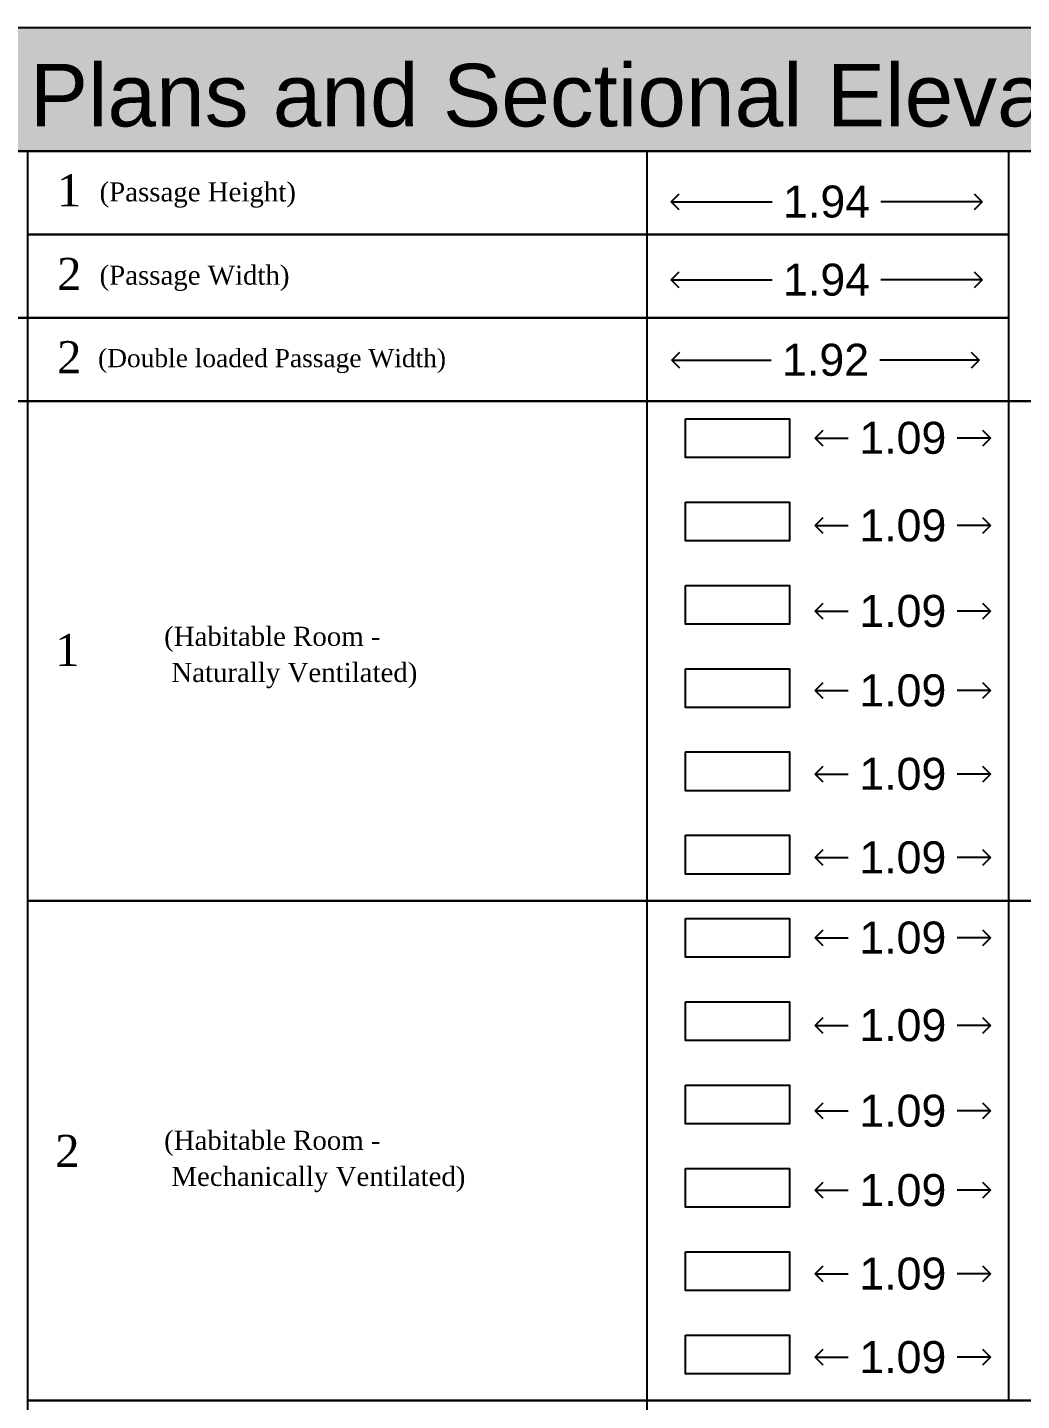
# Model space of a CAD drawing. Header units: millimetres. Extents: x -9481 to -9285, y 28728 to 28829.
# Drawn here: x -9461.73 to -9455.52, y 28757.2 to 28765.78 of the extents above; entities that cross this region are included whole.
import ezdxf

# ---------------------------------------------------------------- set-up
doc = ezdxf.new("R2010")
doc.units = ezdxf.units.MM
doc.header["$PDMODE"] = 34
doc.header["$PDSIZE"] = -15
doc.linetypes.add('CONTINULUS', pattern=[0])
for name, color, linetype, plot in [('BLK_1_FLR_0_REGULAR_ROOM_1', 1, 'Continuous', False), ('BLK_1_FLR_0_REGULAR_ROOM_2', 7, 'Continuous', False), ('BLK_1_FLR_0_REGULAR_ROOM_3', 7, 'Continuous', False), ('BLK_1_FLR_0_REGULAR_ROOM_4', 7, 'Continuous', False), ('BLK_1_FLR_0_REGULAR_ROOM_5', 7, 'Continuous', False), ('BLK_1_FLR_0_REGULAR_ROOM_6', 7, 'Continuous', False), ('BLK_1_FLR_1_REGULAR_ROOM_1', 7, 'Continuous', False), ('PASSAGE', 7, 'Continuous', False)]:
    doc.layers.add(name, color=color, linetype=linetype, plot=plot)
for name, color, linetype in [('BLK_1_PLANTATION_GREENSTRIP', 7, 'Continuous'), ('HATCH', 7, 'Continuous'), ('PASSAGE_DOUBLELOADED', 7, 'Continuous')]:
    doc.layers.add(name, color=color, linetype=linetype)
doc.layers.add('PLAN', color=7, linetype='Continuous', lineweight=40)
doc.styles.add('Arial', font='arial.ttf', dxfattribs={"height": 0.2})
doc.styles.add('MtXpl_Georgia', font='georgiab.ttf')
doc.styles.get("Standard").update_dxf_attribs({"font": 'arial.ttf', "height": 0.25})
doc.styles.add('style2', font='arial.ttf', dxfattribs={"height": 0.3})
doc.dimstyles.new('INT DIM', dxfattribs={"dimtxt": 0.3, "dimasz": 0.1, "dimexe": 0.18, "dimexo": 0.0625, "dimgap": 0.09, "dimtad": 0, "dimzin": 0, "dimdsep": 46, "dimtxsty": 'style2', "dimblk": 'OPEN90', "dimcen": 0.09, "dimse1": 1, "dimse2": 1, "dimclrd": 250, "dimclrt": 256, "dimadec": 0, "dimazin": 0, "dimtfac": 1, "dimtofl": 0, "dimtmove": 0, "dimatfit": 3, "dimfxl": 0.18, "dimtolj": 1, "dimtzin": 0, "dimlwd": -1, "dimarcsym": 0})

# ---------------------------------------------------------------- blocks, each defined once
blk = doc.blocks.new('H3')
at = {"layer": 'HATCH', "linetype": 'CONTINULUS', "ltscale": 0.05}
h = blk.add_hatch(color=241, dxfattribs=at)
h.dxf.hatch_style = 1
h.paths.add_polyline_path([(-9435.4551, 28800.3378), (-9435.4551, 28799.5645), (-9396.4272, 28799.5645), (-9396.4272, 28800.3378)])
blk.add_lwpolyline([(-9435.4551, 28800.3378), (-9396.4272, 28800.3378), (-9396.4272, 28799.5645), (-9435.4551, 28799.5645), (-9435.4551, 28800.3378)], close=True)
at = {"color": 18, "insert": (-9423.7815, 28800.1103), "char_height": 0.391178, "attachment_point": 1}
blk.add_mtext_dynamic_manual_height_columns('Layers to be drawn on the Floor Plans and Sectional Elevations', width=16.982193, gutter_width=1.633, heights=[0], dxfattribs=at)
blk = doc.blocks.new('_Open90')
at = {"layer": 'PLAN', "color": 0, "lineweight": -2}
for p, q in [((0, 0), (-1, 0)), ((-0.5, 0.5), (0, 0)), ((0, 0), (-0.5, -0.5))]:
    blk.add_line(p, q, dxfattribs=at)
blk = doc.blocks.new('*D44')
at = {"layer": 'Defpoints', "color": 0, "transparency": 16777216}
for p in [(-9457.7093, 28764.9011), (-9455.7668, 28764.9011), (-9455.7668, 28764.6918)]:
    blk.add_point(p, dxfattribs=at)
at = {"layer": 'PASSAGE', "color": 250, "transparency": 16777216}
for p, q in [((-9457.6093, 28764.6918), (-9457.078, 28764.6918)), ((-9455.8668, 28764.6918), (-9456.3981, 28764.6918))]:
    blk.add_line(p, q, dxfattribs=at)
at = {"layer": 'PASSAGE', "color": 250, "transparency": 16777216, "xscale": 0.1, "yscale": 0.1, "zscale": 0.1, "rotation": 180}
blk.add_blockref('_Open90', (-9457.7093, 28764.6918), dxfattribs=at)
at = {"layer": 'PASSAGE', "color": 250, "transparency": 16777216, "xscale": 0.1, "yscale": 0.1, "zscale": 0.1}
blk.add_blockref('_Open90', (-9455.7668, 28764.6918), dxfattribs=at)
at = {"layer": 'PASSAGE', "transparency": 16777216, "insert": (-9456.738, 28764.6918), "char_height": 0.2, "attachment_point": 5, "style": 'Arial', "bg_fill": 3, "box_fill_scale": 1.1, "bg_fill_color": 256, "bg_fill_true_color": 13158600, "bg_fill_transparency": 0}
blk.add_mtext('\\A1;1.94', dxfattribs=at)
blk = doc.blocks.new('*D45')
at = {"layer": 'Defpoints', "color": 0, "transparency": 16777216}
for p in [(-9457.7093, 28764.413), (-9455.7668, 28764.413), (-9455.7668, 28764.2037)]:
    blk.add_point(p, dxfattribs=at)
at = {"layer": 'PASSAGE', "color": 250, "transparency": 16777216}
for p, q in [((-9457.6093, 28764.2037), (-9457.078, 28764.2037)), ((-9455.8668, 28764.2037), (-9456.3981, 28764.2037))]:
    blk.add_line(p, q, dxfattribs=at)
at = {"layer": 'PASSAGE', "color": 250, "transparency": 16777216, "xscale": 0.1, "yscale": 0.1, "zscale": 0.1, "rotation": 180}
blk.add_blockref('_Open90', (-9457.7093, 28764.2037), dxfattribs=at)
at = {"layer": 'PASSAGE', "color": 250, "transparency": 16777216, "xscale": 0.1, "yscale": 0.1, "zscale": 0.1}
blk.add_blockref('_Open90', (-9455.7668, 28764.2037), dxfattribs=at)
at = {"layer": 'PASSAGE', "transparency": 16777216, "insert": (-9456.738, 28764.2037), "char_height": 0.2, "attachment_point": 5, "style": 'Arial', "bg_fill": 3, "box_fill_scale": 1.1, "bg_fill_color": 256, "bg_fill_true_color": 13158600, "bg_fill_transparency": 0}
blk.add_mtext('\\A1;1.94', dxfattribs=at)
blk = doc.blocks.new('*D46')
at = {"layer": 'Defpoints', "color": 0, "linetype": 'CONTINULUS', "ltscale": 0.05, "transparency": 16777216}
for p in [(-9457.7044, 28763.909), (-9455.7842, 28763.909), (-9455.7842, 28763.7027)]:
    blk.add_point(p, dxfattribs=at)
at = {"layer": 'PASSAGE_DOUBLELOADED', "color": 250, "ltscale": 0.05, "transparency": 16777216}
for p, q in [((-9457.6044, 28763.7027), (-9457.0836, 28763.7027)), ((-9455.8842, 28763.7027), (-9456.405, 28763.7027))]:
    blk.add_line(p, q, dxfattribs=at)
at = {"layer": 'PASSAGE_DOUBLELOADED', "color": 250, "linetype": 'CONTINULUS', "ltscale": 0.05, "transparency": 16777216, "xscale": 0.1, "yscale": 0.1, "zscale": 0.1, "rotation": 180}
blk.add_blockref('_Open90', (-9457.7044, 28763.7027), dxfattribs=at)
at = {"layer": 'PASSAGE_DOUBLELOADED', "color": 250, "linetype": 'CONTINULUS', "ltscale": 0.05, "transparency": 16777216, "xscale": 0.1, "yscale": 0.1, "zscale": 0.1}
blk.add_blockref('_Open90', (-9455.7842, 28763.7027), dxfattribs=at)
at = {"layer": 'PASSAGE_DOUBLELOADED', "linetype": 'CONTINULUS', "ltscale": 0.05, "transparency": 16777216, "insert": (-9456.7443, 28763.7027), "char_height": 0.2, "attachment_point": 5, "style": 'Arial', "bg_fill": 3, "box_fill_scale": 1.1, "bg_fill_color": 256, "bg_fill_true_color": 13158600, "bg_fill_transparency": 0}
blk.add_mtext('\\A1;1.92', dxfattribs=at)
blk = doc.blocks.new('*D47')
at = {"layer": 'BLK_1_FLR_0_REGULAR_ROOM_1', "color": 250, "ltscale": 0.05, "transparency": 16777216}
for p, q in [((-9456.7091, 28763.215), (-9456.6022, 28763.215)), ((-9455.8142, 28763.215), (-9455.9211, 28763.215))]:
    blk.add_line(p, q, dxfattribs=at)
at = {"layer": 'Defpoints', "color": 0, "linetype": 'CONTINULUS', "ltscale": 0.05, "transparency": 16777216}
for p in [(-9456.8091, 28763.3351), (-9455.7142, 28763.3351), (-9455.7142, 28763.215)]:
    blk.add_point(p, dxfattribs=at)
at = {"layer": 'BLK_1_FLR_0_REGULAR_ROOM_1', "color": 250, "linetype": 'CONTINULUS', "ltscale": 0.05, "transparency": 16777216, "xscale": 0.1, "yscale": 0.1, "zscale": 0.1, "rotation": 180}
blk.add_blockref('_Open90', (-9456.8091, 28763.215), dxfattribs=at)
at = {"layer": 'BLK_1_FLR_0_REGULAR_ROOM_1', "color": 250, "linetype": 'CONTINULUS', "ltscale": 0.05, "transparency": 16777216, "xscale": 0.1, "yscale": 0.1, "zscale": 0.1}
blk.add_blockref('_Open90', (-9455.7142, 28763.215), dxfattribs=at)
at = {"layer": 'BLK_1_FLR_0_REGULAR_ROOM_1', "linetype": 'CONTINULUS', "ltscale": 0.05, "transparency": 16777216, "insert": (-9456.2617, 28763.215), "char_height": 0.2, "attachment_point": 5, "style": 'Arial', "bg_fill": 3, "box_fill_scale": 1.1, "bg_fill_color": 256, "bg_fill_true_color": 13158600, "bg_fill_transparency": 0}
blk.add_mtext('\\A1;1.09', dxfattribs=at)
blk = doc.blocks.new('*D52')
at = {"layer": 'BLK_1_FLR_0_REGULAR_ROOM_2', "color": 250, "transparency": 16777216}
for p, q in [((-9456.7091, 28762.6676), (-9456.6022, 28762.6676)), ((-9455.8142, 28762.6676), (-9455.9211, 28762.6676))]:
    blk.add_line(p, q, dxfattribs=at)
at = {"layer": 'Defpoints', "color": 0, "transparency": 16777216}
for p in [(-9456.8091, 28762.7877), (-9455.7142, 28762.7877), (-9455.7142, 28762.6676)]:
    blk.add_point(p, dxfattribs=at)
at = {"layer": 'BLK_1_FLR_0_REGULAR_ROOM_2', "color": 250, "transparency": 16777216, "xscale": 0.1, "yscale": 0.1, "zscale": 0.1, "rotation": 180}
blk.add_blockref('_Open90', (-9456.8091, 28762.6676), dxfattribs=at)
at = {"layer": 'BLK_1_FLR_0_REGULAR_ROOM_2', "color": 250, "transparency": 16777216, "xscale": 0.1, "yscale": 0.1, "zscale": 0.1}
blk.add_blockref('_Open90', (-9455.7142, 28762.6676), dxfattribs=at)
at = {"layer": 'BLK_1_FLR_0_REGULAR_ROOM_2', "transparency": 16777216, "insert": (-9456.2617, 28762.6676), "char_height": 0.2, "attachment_point": 5, "style": 'Arial', "bg_fill": 3, "box_fill_scale": 1.1, "bg_fill_color": 256, "bg_fill_true_color": 13158600, "bg_fill_transparency": 0}
blk.add_mtext('\\A1;1.09', dxfattribs=at)
blk = doc.blocks.new('*D57')
at = {"layer": 'BLK_1_FLR_0_REGULAR_ROOM_3', "color": 250, "transparency": 16777216}
for p, q in [((-9456.7091, 28762.1329), (-9456.6022, 28762.1329)), ((-9455.8142, 28762.1329), (-9455.9211, 28762.1329))]:
    blk.add_line(p, q, dxfattribs=at)
at = {"layer": 'Defpoints', "color": 0, "transparency": 16777216}
for p in [(-9456.8091, 28762.253), (-9455.7142, 28762.253), (-9455.7142, 28762.1329)]:
    blk.add_point(p, dxfattribs=at)
at = {"layer": 'BLK_1_FLR_0_REGULAR_ROOM_3', "color": 250, "transparency": 16777216, "xscale": 0.1, "yscale": 0.1, "zscale": 0.1, "rotation": 180}
blk.add_blockref('_Open90', (-9456.8091, 28762.1329), dxfattribs=at)
at = {"layer": 'BLK_1_FLR_0_REGULAR_ROOM_3', "color": 250, "transparency": 16777216, "xscale": 0.1, "yscale": 0.1, "zscale": 0.1}
blk.add_blockref('_Open90', (-9455.7142, 28762.1329), dxfattribs=at)
at = {"layer": 'BLK_1_FLR_0_REGULAR_ROOM_3', "transparency": 16777216, "insert": (-9456.2617, 28762.1329), "char_height": 0.2, "attachment_point": 5, "style": 'Arial', "bg_fill": 3, "box_fill_scale": 1.1, "bg_fill_color": 256, "bg_fill_true_color": 13158600, "bg_fill_transparency": 0}
blk.add_mtext('\\A1;1.09', dxfattribs=at)
blk = doc.blocks.new('*D62')
at = {"layer": 'BLK_1_FLR_0_REGULAR_ROOM_4', "color": 250, "ltscale": 0.75, "transparency": 16777216}
for p, q in [((-9456.7091, 28761.6365), (-9456.6022, 28761.6365)), ((-9455.8142, 28761.6365), (-9455.9211, 28761.6365))]:
    blk.add_line(p, q, dxfattribs=at)
at = {"layer": 'Defpoints', "color": 0, "ltscale": 0.75, "transparency": 16777216}
for p in [(-9456.8091, 28761.7565), (-9455.7142, 28761.7565), (-9455.7142, 28761.6365)]:
    blk.add_point(p, dxfattribs=at)
at = {"layer": 'BLK_1_FLR_0_REGULAR_ROOM_4', "color": 250, "ltscale": 0.75, "transparency": 16777216, "xscale": 0.1, "yscale": 0.1, "zscale": 0.1, "rotation": 180}
blk.add_blockref('_Open90', (-9456.8091, 28761.6365), dxfattribs=at)
at = {"layer": 'BLK_1_FLR_0_REGULAR_ROOM_4', "color": 250, "ltscale": 0.75, "transparency": 16777216, "xscale": 0.1, "yscale": 0.1, "zscale": 0.1}
blk.add_blockref('_Open90', (-9455.7142, 28761.6365), dxfattribs=at)
at = {"layer": 'BLK_1_FLR_0_REGULAR_ROOM_4', "ltscale": 0.75, "transparency": 16777216, "insert": (-9456.2617, 28761.6365), "char_height": 0.2, "attachment_point": 5, "style": 'Arial', "bg_fill": 3, "box_fill_scale": 1.1, "bg_fill_color": 256, "bg_fill_true_color": 13158600, "bg_fill_transparency": 0}
blk.add_mtext('\\A1;1.09', dxfattribs=at)
blk = doc.blocks.new('*D67')
at = {"layer": 'BLK_1_FLR_0_REGULAR_ROOM_5', "color": 250, "transparency": 16777216}
for p, q in [((-9456.7091, 28761.1145), (-9456.6022, 28761.1145)), ((-9455.8142, 28761.1145), (-9455.9211, 28761.1145))]:
    blk.add_line(p, q, dxfattribs=at)
at = {"layer": 'Defpoints', "color": 0, "transparency": 16777216}
for p in [(-9456.8091, 28761.2346), (-9455.7142, 28761.2346), (-9455.7142, 28761.1145)]:
    blk.add_point(p, dxfattribs=at)
at = {"layer": 'BLK_1_FLR_0_REGULAR_ROOM_5', "color": 250, "transparency": 16777216, "xscale": 0.1, "yscale": 0.1, "zscale": 0.1, "rotation": 180}
blk.add_blockref('_Open90', (-9456.8091, 28761.1145), dxfattribs=at)
at = {"layer": 'BLK_1_FLR_0_REGULAR_ROOM_5', "color": 250, "transparency": 16777216, "xscale": 0.1, "yscale": 0.1, "zscale": 0.1}
blk.add_blockref('_Open90', (-9455.7142, 28761.1145), dxfattribs=at)
at = {"layer": 'BLK_1_FLR_0_REGULAR_ROOM_5', "transparency": 16777216, "insert": (-9456.2617, 28761.1145), "char_height": 0.2, "attachment_point": 5, "style": 'Arial', "bg_fill": 3, "box_fill_scale": 1.1, "bg_fill_color": 256, "bg_fill_true_color": 13158600, "bg_fill_transparency": 0}
blk.add_mtext('\\A1;1.09', dxfattribs=at)
blk = doc.blocks.new('*D72')
at = {"layer": 'BLK_1_FLR_0_REGULAR_ROOM_6', "color": 250, "transparency": 16777216}
for p, q in [((-9456.7091, 28760.5926), (-9456.6022, 28760.5926)), ((-9455.8142, 28760.5926), (-9455.9211, 28760.5926))]:
    blk.add_line(p, q, dxfattribs=at)
at = {"layer": 'Defpoints', "color": 0, "transparency": 16777216}
for p in [(-9456.8091, 28760.7127), (-9455.7142, 28760.7127), (-9455.7142, 28760.5926)]:
    blk.add_point(p, dxfattribs=at)
at = {"layer": 'BLK_1_FLR_0_REGULAR_ROOM_6', "color": 250, "transparency": 16777216, "xscale": 0.1, "yscale": 0.1, "zscale": 0.1, "rotation": 180}
blk.add_blockref('_Open90', (-9456.8091, 28760.5926), dxfattribs=at)
at = {"layer": 'BLK_1_FLR_0_REGULAR_ROOM_6', "color": 250, "transparency": 16777216, "xscale": 0.1, "yscale": 0.1, "zscale": 0.1}
blk.add_blockref('_Open90', (-9455.7142, 28760.5926), dxfattribs=at)
at = {"layer": 'BLK_1_FLR_0_REGULAR_ROOM_6', "transparency": 16777216, "insert": (-9456.2617, 28760.5926), "char_height": 0.2, "attachment_point": 5, "style": 'Arial', "bg_fill": 3, "box_fill_scale": 1.1, "bg_fill_color": 256, "bg_fill_true_color": 13158600, "bg_fill_transparency": 0}
blk.add_mtext('\\A1;1.09', dxfattribs=at)
blk = doc.blocks.new('*D77')
at = {"layer": 'BLK_1_FLR_1_REGULAR_ROOM_1', "color": 250, "transparency": 16777216}
for p, q in [((-9456.7091, 28760.0911), (-9456.6022, 28760.0911)), ((-9455.8142, 28760.0911), (-9455.9211, 28760.0911))]:
    blk.add_line(p, q, dxfattribs=at)
at = {"layer": 'Defpoints', "color": 0, "transparency": 16777216}
for p in [(-9456.8091, 28760.2112), (-9455.7142, 28760.2112), (-9455.7142, 28760.0911)]:
    blk.add_point(p, dxfattribs=at)
at = {"layer": 'BLK_1_FLR_1_REGULAR_ROOM_1', "color": 250, "transparency": 16777216, "xscale": 0.1, "yscale": 0.1, "zscale": 0.1, "rotation": 180}
blk.add_blockref('_Open90', (-9456.8091, 28760.0911), dxfattribs=at)
at = {"layer": 'BLK_1_FLR_1_REGULAR_ROOM_1', "color": 250, "transparency": 16777216, "xscale": 0.1, "yscale": 0.1, "zscale": 0.1}
blk.add_blockref('_Open90', (-9455.7142, 28760.0911), dxfattribs=at)
at = {"layer": 'BLK_1_FLR_1_REGULAR_ROOM_1', "transparency": 16777216, "insert": (-9456.2617, 28760.0911), "char_height": 0.2, "attachment_point": 5, "style": 'Arial', "bg_fill": 3, "box_fill_scale": 1.1, "bg_fill_color": 256, "bg_fill_true_color": 13158600, "bg_fill_transparency": 0}
blk.add_mtext('\\A1;1.09', dxfattribs=at)
blk = doc.blocks.new('*D82')
at = {"layer": 'BLK_1_FLR_0_REGULAR_ROOM_2', "color": 250, "transparency": 16777216}
for p, q in [((-9456.7091, 28759.5437), (-9456.6022, 28759.5437)), ((-9455.8142, 28759.5437), (-9455.9211, 28759.5437))]:
    blk.add_line(p, q, dxfattribs=at)
at = {"layer": 'Defpoints', "color": 0, "transparency": 16777216}
for p in [(-9456.8091, 28759.6638), (-9455.7142, 28759.6638), (-9455.7142, 28759.5437)]:
    blk.add_point(p, dxfattribs=at)
at = {"layer": 'BLK_1_FLR_0_REGULAR_ROOM_2', "color": 250, "transparency": 16777216, "xscale": 0.1, "yscale": 0.1, "zscale": 0.1, "rotation": 180}
blk.add_blockref('_Open90', (-9456.8091, 28759.5437), dxfattribs=at)
at = {"layer": 'BLK_1_FLR_0_REGULAR_ROOM_2', "color": 250, "transparency": 16777216, "xscale": 0.1, "yscale": 0.1, "zscale": 0.1}
blk.add_blockref('_Open90', (-9455.7142, 28759.5437), dxfattribs=at)
at = {"layer": 'BLK_1_FLR_0_REGULAR_ROOM_2', "transparency": 16777216, "insert": (-9456.2617, 28759.5437), "char_height": 0.2, "attachment_point": 5, "style": 'Arial', "bg_fill": 3, "box_fill_scale": 1.1, "bg_fill_color": 256, "bg_fill_true_color": 13158600, "bg_fill_transparency": 0}
blk.add_mtext('\\A1;1.09', dxfattribs=at)
blk = doc.blocks.new('*D87')
at = {"layer": 'BLK_1_FLR_0_REGULAR_ROOM_3', "color": 250, "transparency": 16777216}
for p, q in [((-9456.7091, 28759.0091), (-9456.6022, 28759.0091)), ((-9455.8142, 28759.0091), (-9455.9211, 28759.0091))]:
    blk.add_line(p, q, dxfattribs=at)
at = {"layer": 'Defpoints', "color": 0, "transparency": 16777216}
for p in [(-9456.8091, 28759.1291), (-9455.7142, 28759.1291), (-9455.7142, 28759.0091)]:
    blk.add_point(p, dxfattribs=at)
at = {"layer": 'BLK_1_FLR_0_REGULAR_ROOM_3', "color": 250, "transparency": 16777216, "xscale": 0.1, "yscale": 0.1, "zscale": 0.1, "rotation": 180}
blk.add_blockref('_Open90', (-9456.8091, 28759.0091), dxfattribs=at)
at = {"layer": 'BLK_1_FLR_0_REGULAR_ROOM_3', "color": 250, "transparency": 16777216, "xscale": 0.1, "yscale": 0.1, "zscale": 0.1}
blk.add_blockref('_Open90', (-9455.7142, 28759.0091), dxfattribs=at)
at = {"layer": 'BLK_1_FLR_0_REGULAR_ROOM_3', "transparency": 16777216, "insert": (-9456.2617, 28759.0091), "char_height": 0.2, "attachment_point": 5, "style": 'Arial', "bg_fill": 3, "box_fill_scale": 1.1, "bg_fill_color": 256, "bg_fill_true_color": 13158600, "bg_fill_transparency": 0}
blk.add_mtext('\\A1;1.09', dxfattribs=at)
blk = doc.blocks.new('*D92')
at = {"layer": 'BLK_1_FLR_0_REGULAR_ROOM_4', "color": 250, "ltscale": 0.75, "transparency": 16777216}
for p, q in [((-9456.7091, 28758.5126), (-9456.6022, 28758.5126)), ((-9455.8142, 28758.5126), (-9455.9211, 28758.5126))]:
    blk.add_line(p, q, dxfattribs=at)
at = {"layer": 'Defpoints', "color": 0, "ltscale": 0.75, "transparency": 16777216}
for p in [(-9456.8091, 28758.6327), (-9455.7142, 28758.6327), (-9455.7142, 28758.5126)]:
    blk.add_point(p, dxfattribs=at)
at = {"layer": 'BLK_1_FLR_0_REGULAR_ROOM_4', "color": 250, "ltscale": 0.75, "transparency": 16777216, "xscale": 0.1, "yscale": 0.1, "zscale": 0.1, "rotation": 180}
blk.add_blockref('_Open90', (-9456.8091, 28758.5126), dxfattribs=at)
at = {"layer": 'BLK_1_FLR_0_REGULAR_ROOM_4', "color": 250, "ltscale": 0.75, "transparency": 16777216, "xscale": 0.1, "yscale": 0.1, "zscale": 0.1}
blk.add_blockref('_Open90', (-9455.7142, 28758.5126), dxfattribs=at)
at = {"layer": 'BLK_1_FLR_0_REGULAR_ROOM_4', "ltscale": 0.75, "transparency": 16777216, "insert": (-9456.2617, 28758.5126), "char_height": 0.2, "attachment_point": 5, "style": 'Arial', "bg_fill": 3, "box_fill_scale": 1.1, "bg_fill_color": 256, "bg_fill_true_color": 13158600, "bg_fill_transparency": 0}
blk.add_mtext('\\A1;1.09', dxfattribs=at)
blk = doc.blocks.new('*D97')
at = {"layer": 'BLK_1_FLR_0_REGULAR_ROOM_5', "color": 250, "transparency": 16777216}
for p, q in [((-9456.7091, 28757.9906), (-9456.6022, 28757.9906)), ((-9455.8142, 28757.9906), (-9455.9211, 28757.9906))]:
    blk.add_line(p, q, dxfattribs=at)
at = {"layer": 'Defpoints', "color": 0, "transparency": 16777216}
for p in [(-9456.8091, 28758.1107), (-9455.7142, 28758.1107), (-9455.7142, 28757.9906)]:
    blk.add_point(p, dxfattribs=at)
at = {"layer": 'BLK_1_FLR_0_REGULAR_ROOM_5', "color": 250, "transparency": 16777216, "xscale": 0.1, "yscale": 0.1, "zscale": 0.1, "rotation": 180}
blk.add_blockref('_Open90', (-9456.8091, 28757.9906), dxfattribs=at)
at = {"layer": 'BLK_1_FLR_0_REGULAR_ROOM_5', "color": 250, "transparency": 16777216, "xscale": 0.1, "yscale": 0.1, "zscale": 0.1}
blk.add_blockref('_Open90', (-9455.7142, 28757.9906), dxfattribs=at)
at = {"layer": 'BLK_1_FLR_0_REGULAR_ROOM_5', "transparency": 16777216, "insert": (-9456.2617, 28757.9906), "char_height": 0.2, "attachment_point": 5, "style": 'Arial', "bg_fill": 3, "box_fill_scale": 1.1, "bg_fill_color": 256, "bg_fill_true_color": 13158600, "bg_fill_transparency": 0}
blk.add_mtext('\\A1;1.09', dxfattribs=at)
blk = doc.blocks.new('*D102')
at = {"layer": 'BLK_1_FLR_0_REGULAR_ROOM_6', "color": 250, "transparency": 16777216}
for p, q in [((-9456.7091, 28757.4687), (-9456.6022, 28757.4687)), ((-9455.8142, 28757.4687), (-9455.9211, 28757.4687))]:
    blk.add_line(p, q, dxfattribs=at)
at = {"layer": 'Defpoints', "color": 0, "transparency": 16777216}
for p in [(-9456.8091, 28757.5888), (-9455.7142, 28757.5888), (-9455.7142, 28757.4687)]:
    blk.add_point(p, dxfattribs=at)
at = {"layer": 'BLK_1_FLR_0_REGULAR_ROOM_6', "color": 250, "transparency": 16777216, "xscale": 0.1, "yscale": 0.1, "zscale": 0.1, "rotation": 180}
blk.add_blockref('_Open90', (-9456.8091, 28757.4687), dxfattribs=at)
at = {"layer": 'BLK_1_FLR_0_REGULAR_ROOM_6', "color": 250, "transparency": 16777216, "xscale": 0.1, "yscale": 0.1, "zscale": 0.1}
blk.add_blockref('_Open90', (-9455.7142, 28757.4687), dxfattribs=at)
at = {"layer": 'BLK_1_FLR_0_REGULAR_ROOM_6', "transparency": 16777216, "insert": (-9456.2617, 28757.4687), "char_height": 0.2, "attachment_point": 5, "style": 'Arial', "bg_fill": 3, "box_fill_scale": 1.1, "bg_fill_color": 256, "bg_fill_true_color": 13158600, "bg_fill_transparency": 0}
blk.add_mtext('\\A1;1.09', dxfattribs=at)

msp = doc.modelspace()

# ---------------------------------------------------------------- linework, layer by layer
for p, q in [((-9461.7318, 28765.0082), (-9461.7318, 28764.486)), ((-9457.8622, 28765.0082), (-9457.8622, 28764.4875)), ((-9455.6016, 28765.0082), (-9455.6016, 28764.4875)), ((-9461.7318, 28764.4875), (-9461.7318, 28763.9654)), ((-9457.8622, 28764.4875), (-9457.8622, 28763.9669)), ((-9455.6016, 28764.4875), (-9455.6016, 28763.9669)), ((-9461.7318, 28763.9669), (-9461.7318, 28763.4447)), ((-9457.8622, 28763.9669), (-9457.8622, 28763.4462)), ((-9455.6016, 28763.9669), (-9455.6016, 28763.4462)), ((-9461.7318, 28763.4462), (-9461.7318, 28760.3223)), ((-9457.8622, 28763.4462), (-9457.8622, 28762.9256)), ((-9455.6016, 28763.4462), (-9455.6016, 28762.9256)), ((-9457.8622, 28762.9256), (-9457.8622, 28762.4049)), ((-9455.6016, 28762.9256), (-9455.6016, 28760.3223)), ((-9457.8622, 28762.4049), (-9457.8622, 28761.8843)), ((-9457.8622, 28761.8843), (-9457.8622, 28761.3636)), ((-9457.8622, 28761.3636), (-9457.8622, 28760.843)), ((-9457.8622, 28760.843), (-9457.8622, 28760.3223)), ((-9461.7318, 28760.3223), (-9461.7318, 28757.1984)), ((-9457.8622, 28760.3223), (-9457.8622, 28759.8017)), ((-9455.6016, 28760.3223), (-9455.6016, 28759.8017)), ((-9457.8622, 28759.8017), (-9457.8622, 28759.281)), ((-9455.6016, 28759.8017), (-9455.6016, 28757.1984)), ((-9457.8622, 28759.281), (-9457.8622, 28758.7604)), ((-9457.8622, 28758.7604), (-9457.8622, 28758.2397)), ((-9457.8622, 28758.2397), (-9457.8622, 28757.7191)), ((-9457.8622, 28757.7191), (-9457.8622, 28757.1984)), ((-9461.7318, 28757.1984), (-9461.7318, 28756.6763)), ((-9457.8622, 28757.1984), (-9457.8622, 28756.6778))]:
    msp.add_line(p, q)
for points in [[(-9481.2579, 28764.4875), (-9481.2579, 28765.0082), (-9442.23, 28765.0082), (-9442.23, 28764.4875)], [(-9461.7318, 28764.4875), (-9455.6016, 28764.4875)], [(-9455.6016, 28764.4875), (-9461.7318, 28764.4875)], [(-9442.23, 28763.9669), (-9442.23, 28763.4462), (-9481.2579, 28763.4462), (-9481.2579, 28763.9669), (-9481.2579, 28763.9669)], [(-9470.8642, 28763.9669), (-9455.6016, 28763.9669)], [(-9455.6016, 28763.9669), (-9470.8642, 28763.9669)], [(-9481.2579, 28762.9256), (-9481.2579, 28763.4462), (-9442.23, 28763.4462), (-9442.23, 28762.9256)], [(-9442.23, 28762.9256), (-9442.23, 28760.3223), (-9461.7318, 28760.3223)], [(-9461.7318, 28760.3223), (-9442.23, 28760.3223), (-9442.23, 28759.8017)], [(-9442.23, 28759.8017), (-9442.23, 28757.1984), (-9461.7318, 28757.1984)], [(-9461.7318, 28757.1984), (-9442.23, 28757.1984), (-9442.23, 28756.6778), (-9461.7318, 28756.6778)]]:
    msp.add_lwpolyline(points)
at = {"layer": 'BLK_1_FLR_0_REGULAR_ROOM_1', "color": 1, "linetype": 'CONTINULUS', "ltscale": 0.05}
msp.add_lwpolyline([(-9457.6189, 28763.3351), (-9456.9697, 28763.3351), (-9456.9697, 28763.0929), (-9457.6189, 28763.0929)], close=True, dxfattribs=at)
at = {"layer": 'BLK_1_FLR_0_REGULAR_ROOM_2', "color": 1}
msp.add_lwpolyline([(-9457.6189, 28762.8144), (-9456.9697, 28762.8144), (-9456.9697, 28762.5723), (-9457.6189, 28762.5723)], close=True, dxfattribs=at)
at = {"layer": 'BLK_1_FLR_0_REGULAR_ROOM_2', "color": 2}
msp.add_lwpolyline([(-9457.6189, 28759.6906), (-9456.9697, 28759.6906), (-9456.9697, 28759.4484), (-9457.6189, 28759.4484)], close=True, dxfattribs=at)
at = {"layer": 'BLK_1_FLR_0_REGULAR_ROOM_3', "color": 1}
msp.add_lwpolyline([(-9457.6189, 28762.2938), (-9456.9697, 28762.2938), (-9456.9697, 28762.0516), (-9457.6189, 28762.0516)], close=True, dxfattribs=at)
at = {"layer": 'BLK_1_FLR_0_REGULAR_ROOM_3', "color": 2}
msp.add_lwpolyline([(-9457.6189, 28759.1699), (-9456.9697, 28759.1699), (-9456.9697, 28758.9278), (-9457.6189, 28758.9278)], close=True, dxfattribs=at)
at = {"layer": 'BLK_1_FLR_0_REGULAR_ROOM_4', "color": 1, "ltscale": 0.75}
msp.add_lwpolyline([(-9457.6189, 28761.7731), (-9456.9697, 28761.7731), (-9456.9697, 28761.531), (-9457.6189, 28761.531)], close=True, dxfattribs=at)
at = {"layer": 'BLK_1_FLR_0_REGULAR_ROOM_4', "color": 2, "ltscale": 0.75}
msp.add_lwpolyline([(-9457.6189, 28758.6493), (-9456.9697, 28758.6493), (-9456.9697, 28758.4071), (-9457.6189, 28758.4071)], close=True, dxfattribs=at)
at = {"layer": 'BLK_1_FLR_0_REGULAR_ROOM_5', "color": 1}
msp.add_lwpolyline([(-9457.6189, 28761.2525), (-9456.9697, 28761.2525), (-9456.9697, 28761.0103), (-9457.6189, 28761.0103)], close=True, dxfattribs=at)
at = {"layer": 'BLK_1_FLR_0_REGULAR_ROOM_5', "color": 2}
msp.add_lwpolyline([(-9457.6189, 28758.1286), (-9456.9697, 28758.1286), (-9456.9697, 28757.8865), (-9457.6189, 28757.8865)], close=True, dxfattribs=at)
at = {"layer": 'BLK_1_FLR_0_REGULAR_ROOM_6', "color": 1}
msp.add_lwpolyline([(-9457.6189, 28760.7318), (-9456.9697, 28760.7318), (-9456.9697, 28760.4897), (-9457.6189, 28760.4897)], close=True, dxfattribs=at)
at = {"layer": 'BLK_1_FLR_0_REGULAR_ROOM_6', "color": 2}
msp.add_lwpolyline([(-9457.6189, 28757.608), (-9456.9697, 28757.608), (-9456.9697, 28757.3658), (-9457.6189, 28757.3658)], close=True, dxfattribs=at)
at = {"layer": 'BLK_1_FLR_1_REGULAR_ROOM_1', "color": 2}
msp.add_lwpolyline([(-9457.6189, 28760.2112), (-9456.9697, 28760.2112), (-9456.9697, 28759.9691), (-9457.6189, 28759.9691)], close=True, dxfattribs=at)

# ---------------------------------------------------------------- block references
at = {"layer": 'BLK_1_PLANTATION_GREENSTRIP', "linetype": 'CONTINULUS'}
msp.add_blockref('H3', (-45.8028, -34.5564), dxfattribs=at)

# ---------------------------------------------------------------- texts
at = {"linetype": 'CONTINULUS', "style": 'MtXpl_Georgia'}
for s, height, p in [('1', 0.2012, (-9461.5473, 28764.6631)), ('(Passage Height)', 0.119406, (-9461.2813, 28764.694)), ('2', 0.2012, (-9461.5463, 28764.1402)), ('(Passage Width)', 0.119406, (-9461.2813, 28764.1733)), ('2', 0.2012, (-9461.5463, 28763.6195)), ('(Double loaded Passage Width)', 0.113436, (-9461.2907, 28763.6579)), ('(Habitable Room -', 0.119406, (-9460.8778, 28761.9157)), ('1', 0.2012, (-9461.5584, 28761.7901)), (' Naturally Ventilated)', 0.119406, (-9460.8778, 28761.6901)), ('2', 0.2012, (-9461.5584, 28758.658)), ('(Habitable Room -', 0.119406, (-9460.8778, 28758.7654)), (' Mechanically Ventilated)', 0.119406, (-9460.8778, 28758.5398))]:
    msp.add_text(s, height=height, dxfattribs=at).set_placement(p)

# ---------------------------------------------------------------- dimensions: what is measured, and where the dimension line sits
at = {"layer": 'PASSAGE', "color": 2}
dim = msp.add_linear_dim(base=(-9455.7668, 28764.2037), p1=(-9457.7093, 28764.413), p2=(-9455.7668, 28764.413), dimstyle='INT DIM', override={"dimtxt": 0.2, "dimtxsty": 'Arial', "dimfxl": 0.125, "dimtfill": 1, "dimtfillclr": 7, "dimarcsym": 1}, dxfattribs=at)
dim.commit()
dim.dimension.update_dxf_attribs({"geometry": '*D45', "text_midpoint": (-9456.738, 28764.2037)})

# ---------------------------------------------------------------- next in the draw order: dimensions: what is measured, and where the dimension line sits
at = {"layer": 'BLK_1_FLR_0_REGULAR_ROOM_1', "color": 1, "linetype": 'CONTINULUS', "ltscale": 0.05}
dim = msp.add_linear_dim(base=(-9455.7142, 28763.215), p1=(-9456.8091, 28763.3351), p2=(-9455.7142, 28763.3351), dimstyle='INT DIM', override={"dimtxt": 0.2, "dimtxsty": 'Arial', "dimfxl": 0.125, "dimtfill": 1, "dimtfillclr": 7, "dimarcsym": 1}, dxfattribs=at)
dim.commit()
dim.dimension.update_dxf_attribs({"geometry": '*D47', "text_midpoint": (-9456.2617, 28763.215)})
at = {"layer": 'BLK_1_FLR_0_REGULAR_ROOM_2', "color": 1}
dim = msp.add_linear_dim(base=(-9455.7142, 28762.6676), p1=(-9456.8091, 28762.7877), p2=(-9455.7142, 28762.7877), dimstyle='INT DIM', override={"dimtxt": 0.2, "dimtxsty": 'Arial', "dimfxl": 0.125, "dimtfill": 1, "dimtfillclr": 7, "dimarcsym": 1}, dxfattribs=at)
dim.commit()
dim.dimension.update_dxf_attribs({"geometry": '*D52', "text_midpoint": (-9456.2617, 28762.6676)})
at = {"layer": 'BLK_1_FLR_0_REGULAR_ROOM_2', "color": 2}
dim = msp.add_linear_dim(base=(-9455.7142, 28759.5437), p1=(-9456.8091, 28759.6638), p2=(-9455.7142, 28759.6638), dimstyle='INT DIM', override={"dimtxt": 0.2, "dimtxsty": 'Arial', "dimfxl": 0.125, "dimtfill": 1, "dimtfillclr": 7, "dimarcsym": 1}, dxfattribs=at)
dim.commit()
dim.dimension.update_dxf_attribs({"geometry": '*D82', "text_midpoint": (-9456.2617, 28759.5437)})
at = {"layer": 'BLK_1_FLR_0_REGULAR_ROOM_3', "color": 1}
dim = msp.add_linear_dim(base=(-9455.7142, 28762.1329), p1=(-9456.8091, 28762.253), p2=(-9455.7142, 28762.253), dimstyle='INT DIM', override={"dimtxt": 0.2, "dimtxsty": 'Arial', "dimfxl": 0.125, "dimtfill": 1, "dimtfillclr": 7, "dimarcsym": 1}, dxfattribs=at)
dim.commit()
dim.dimension.update_dxf_attribs({"geometry": '*D57', "text_midpoint": (-9456.2617, 28762.1329)})
at = {"layer": 'BLK_1_FLR_0_REGULAR_ROOM_3', "color": 2}
dim = msp.add_linear_dim(base=(-9455.7142, 28759.0091), p1=(-9456.8091, 28759.1291), p2=(-9455.7142, 28759.1291), dimstyle='INT DIM', override={"dimtxt": 0.2, "dimtxsty": 'Arial', "dimfxl": 0.125, "dimtfill": 1, "dimtfillclr": 7, "dimarcsym": 1}, dxfattribs=at)
dim.commit()
dim.dimension.update_dxf_attribs({"geometry": '*D87', "text_midpoint": (-9456.2617, 28759.0091)})
at = {"layer": 'BLK_1_FLR_0_REGULAR_ROOM_4', "color": 1, "ltscale": 0.75}
dim = msp.add_linear_dim(base=(-9455.7142, 28761.6365), p1=(-9456.8091, 28761.7565), p2=(-9455.7142, 28761.7565), dimstyle='INT DIM', override={"dimtxt": 0.2, "dimtxsty": 'Arial', "dimfxl": 0.125, "dimtfill": 1, "dimtfillclr": 7, "dimarcsym": 1}, dxfattribs=at)
dim.commit()
dim.dimension.update_dxf_attribs({"geometry": '*D62', "text_midpoint": (-9456.2617, 28761.6365)})
at = {"layer": 'BLK_1_FLR_0_REGULAR_ROOM_4', "color": 2, "ltscale": 0.75}
dim = msp.add_linear_dim(base=(-9455.7142, 28758.5126), p1=(-9456.8091, 28758.6327), p2=(-9455.7142, 28758.6327), dimstyle='INT DIM', override={"dimtxt": 0.2, "dimtxsty": 'Arial', "dimfxl": 0.125, "dimtfill": 1, "dimtfillclr": 7, "dimarcsym": 1}, dxfattribs=at)
dim.commit()
dim.dimension.update_dxf_attribs({"geometry": '*D92', "text_midpoint": (-9456.2617, 28758.5126)})
at = {"layer": 'BLK_1_FLR_0_REGULAR_ROOM_5', "color": 1}
dim = msp.add_linear_dim(base=(-9455.7142, 28761.1145), p1=(-9456.8091, 28761.2346), p2=(-9455.7142, 28761.2346), dimstyle='INT DIM', override={"dimtxt": 0.2, "dimtxsty": 'Arial', "dimfxl": 0.125, "dimtfill": 1, "dimtfillclr": 7, "dimarcsym": 1}, dxfattribs=at)
dim.commit()
dim.dimension.update_dxf_attribs({"geometry": '*D67', "text_midpoint": (-9456.2617, 28761.1145)})
at = {"layer": 'BLK_1_FLR_0_REGULAR_ROOM_5', "color": 2}
dim = msp.add_linear_dim(base=(-9455.7142, 28757.9906), p1=(-9456.8091, 28758.1107), p2=(-9455.7142, 28758.1107), dimstyle='INT DIM', override={"dimtxt": 0.2, "dimtxsty": 'Arial', "dimfxl": 0.125, "dimtfill": 1, "dimtfillclr": 7, "dimarcsym": 1}, dxfattribs=at)
dim.commit()
dim.dimension.update_dxf_attribs({"geometry": '*D97', "text_midpoint": (-9456.2617, 28757.9906)})
at = {"layer": 'BLK_1_FLR_0_REGULAR_ROOM_6', "color": 1}
dim = msp.add_linear_dim(base=(-9455.7142, 28760.5926), p1=(-9456.8091, 28760.7127), p2=(-9455.7142, 28760.7127), dimstyle='INT DIM', override={"dimtxt": 0.2, "dimtxsty": 'Arial', "dimfxl": 0.125, "dimtfill": 1, "dimtfillclr": 7, "dimarcsym": 1}, dxfattribs=at)
dim.commit()
dim.dimension.update_dxf_attribs({"geometry": '*D72', "text_midpoint": (-9456.2617, 28760.5926)})
at = {"layer": 'BLK_1_FLR_0_REGULAR_ROOM_6', "color": 2}
dim = msp.add_linear_dim(base=(-9455.7142, 28757.4687), p1=(-9456.8091, 28757.5888), p2=(-9455.7142, 28757.5888), dimstyle='INT DIM', override={"dimtxt": 0.2, "dimtxsty": 'Arial', "dimfxl": 0.125, "dimtfill": 1, "dimtfillclr": 7, "dimarcsym": 1}, dxfattribs=at)
dim.commit()
dim.dimension.update_dxf_attribs({"geometry": '*D102', "text_midpoint": (-9456.2617, 28757.4687)})
at = {"layer": 'BLK_1_FLR_1_REGULAR_ROOM_1', "color": 2}
dim = msp.add_linear_dim(base=(-9455.7142, 28760.0911), p1=(-9456.8091, 28760.2112), p2=(-9455.7142, 28760.2112), dimstyle='INT DIM', override={"dimtxt": 0.2, "dimtxsty": 'Arial', "dimfxl": 0.125, "dimtfill": 1, "dimtfillclr": 7, "dimarcsym": 1}, dxfattribs=at)
dim.commit()
dim.dimension.update_dxf_attribs({"geometry": '*D77', "text_midpoint": (-9456.2617, 28760.0911)})
at = {"layer": 'PASSAGE', "color": 1}
dim = msp.add_linear_dim(base=(-9455.7668, 28764.6918), p1=(-9457.7093, 28764.9011), p2=(-9455.7668, 28764.9011), dimstyle='INT DIM', override={"dimtxt": 0.2, "dimtxsty": 'Arial', "dimfxl": 0.125, "dimtfill": 1, "dimtfillclr": 7, "dimarcsym": 1}, dxfattribs=at)
dim.commit()
dim.dimension.update_dxf_attribs({"geometry": '*D44', "text_midpoint": (-9456.738, 28764.6918)})
at = {"layer": 'PASSAGE_DOUBLELOADED', "color": 2, "linetype": 'CONTINULUS', "ltscale": 0.05}
dim = msp.add_linear_dim(base=(-9455.7842, 28763.7027), p1=(-9457.7044, 28763.909), p2=(-9455.7842, 28763.909), dimstyle='INT DIM', override={"dimtxt": 0.2, "dimtxsty": 'Arial', "dimfxl": 0.125, "dimtfill": 1, "dimtfillclr": 7, "dimarcsym": 1}, dxfattribs=at)
dim.commit()
dim.dimension.update_dxf_attribs({"geometry": '*D46', "text_midpoint": (-9456.7443, 28763.7027)})

doc.saveas('drawing.dxf')
